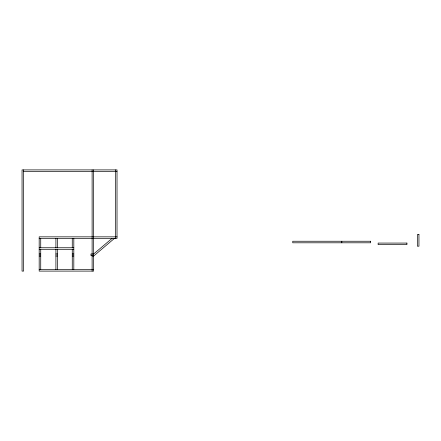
<?xml version="1.0" encoding="UTF-8"?>
<svg xmlns="http://www.w3.org/2000/svg" width="441" height="441" viewBox="0 0 441 441"><rect width="100%" height="100%" fill="white"/><g stroke="black" fill="none" stroke-linecap="round" stroke-linejoin="round"><path stroke-width="0.66" d="M112.047 238.405L93.668 253.977L90.945 253.972L90.945 255.532L92.114 255.532M114.456 238.405L93.668 256.017L92.114 256.017M23.605 171.455L117.019 171.455M117.019 236.85L39.177 236.85L39.177 271.099L93.668 271.099L93.668 169.901M39.177 238.405L117.019 238.405L117.019 169.901L22.05 169.901L22.05 271.099L23.605 271.099L23.605 169.901M39.177 247.748L73.818 247.748M39.177 249.303L73.818 249.303M39.177 253.977L40.732 253.977M55.913 253.977L57.468 253.977M72.258 253.977L73.818 253.977M39.177 256.017L40.732 256.017M55.913 256.017L57.468 256.017M72.258 256.017L73.818 256.017M39.177 269.545L93.668 269.545M341.808 241.249L341.808 242.804M115.465 169.901L115.465 238.405M92.114 169.901L92.114 271.099M73.818 238.405L73.818 269.545M72.258 238.405L72.258 247.892M72.258 249.237L72.258 269.545M57.468 238.405L57.468 247.892M57.468 249.237L57.468 269.545M55.913 238.405L55.913 247.892M55.913 249.237L55.913 269.545M40.732 238.405L40.732 247.892M40.732 249.237L40.732 269.545M418.95 234.513L417.395 234.513L417.395 246.188L418.95 246.188L418.95 234.513M370.611 241.249L292.763 241.249L292.763 242.804L370.611 242.804L370.611 241.249M406.927 243.074L378.124 243.074L378.124 244.634L406.927 244.634L406.927 243.074"/></g></svg>
